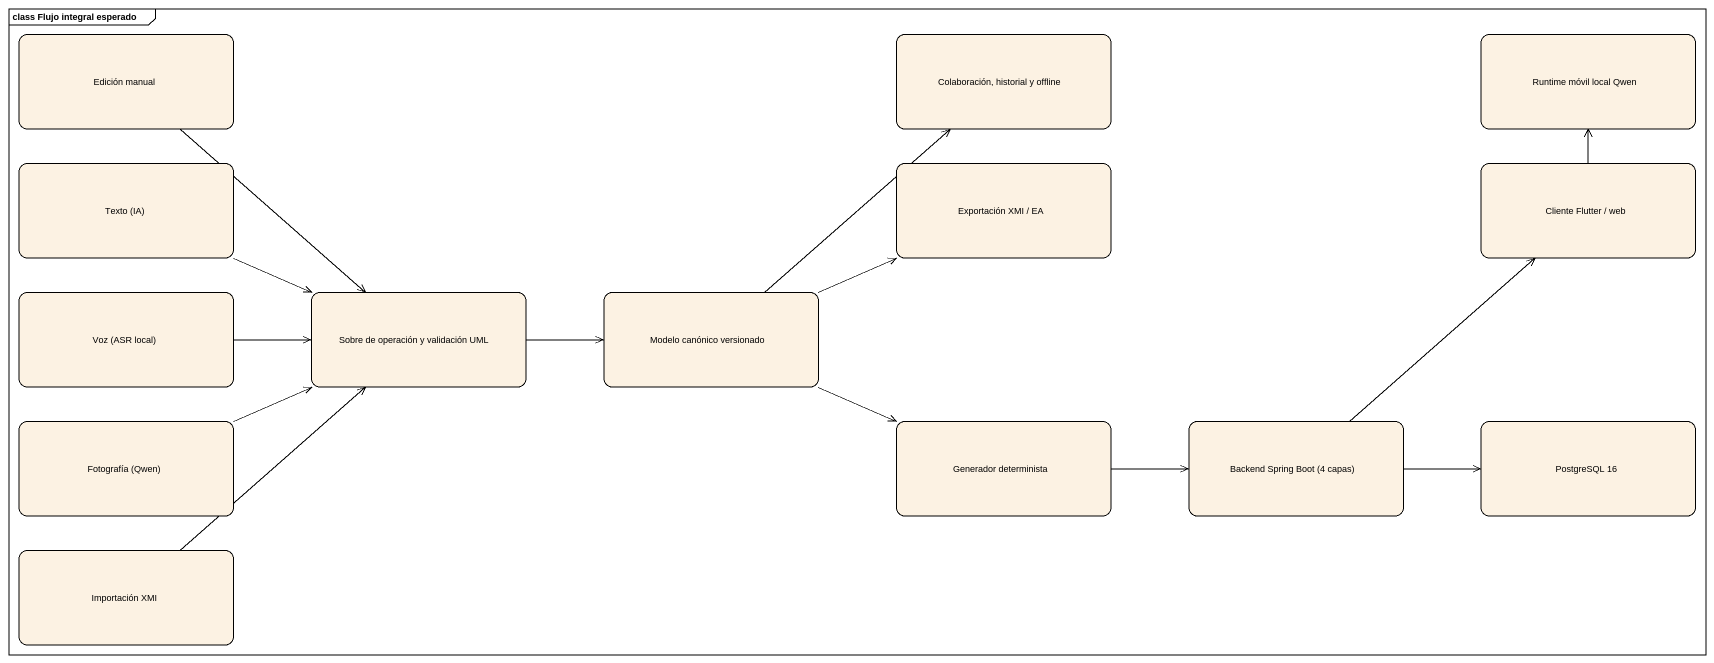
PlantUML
@startuml
mainframe class Flujo integral esperado
hide empty description
state "Edición manual" as Edición_manual
state "Colaboración, historial y offline" as Colaboración_historial_y
state "Runtime móvil local Qwen" as Runtime_móvil_local_Qwen
state "Texto (IA)" as Texto_IA
state "Exportación XMI / EA" as Exportación_XMI_EA
state "Cliente Flutter / web" as Cliente_Flutter_web
state "Voz (ASR local)" as Voz_ASR_local
state "Sobre de operación y validación UML" as Sobre_de_operación_y
state "Modelo canónico versionado" as Modelo_canónico_versionado
state "Fotografía (Qwen)" as Fotografía_Qwen
state "Generador determinista" as Generador_determinista
state "Backend Spring Boot (4 capas)" as Backend_Spring_Boot_4_capas
state "PostgreSQL 16" as PostgreSQL_16
state "Importación XMI" as Importación_XMI
Edición_manual --> Sobre_de_operación_y
Texto_IA -right-> Sobre_de_operación_y
Cliente_Flutter_web -up-> Runtime_móvil_local_Qwen
Voz_ASR_local -right-> Sobre_de_operación_y
Sobre_de_operación_y -right-> Modelo_canónico_versionado
Modelo_canónico_versionado -up-> Colaboración_historial_y
Modelo_canónico_versionado -right-> Exportación_XMI_EA
Modelo_canónico_versionado -right-> Generador_determinista
Fotografía_Qwen -right-> Sobre_de_operación_y
Generador_determinista -right-> Backend_Spring_Boot_4_capas
Backend_Spring_Boot_4_capas -up-> Cliente_Flutter_web
Backend_Spring_Boot_4_capas -right-> PostgreSQL_16
Importación_XMI -up-> Sobre_de_operación_y
@enduml
